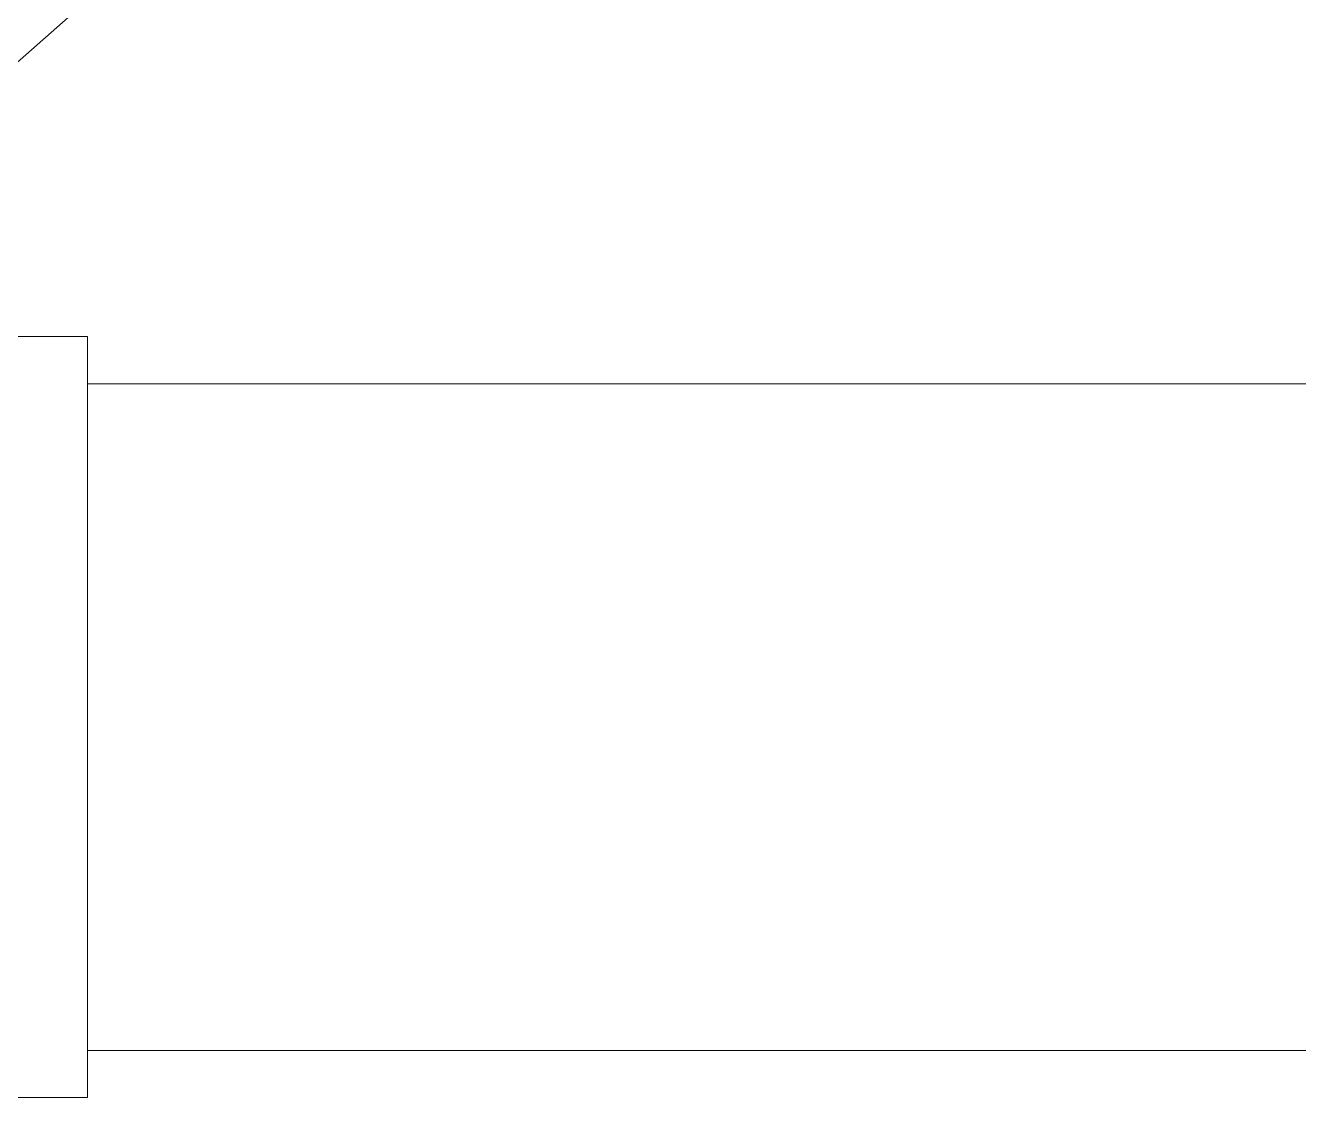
# Model space of a CAD drawing. Header units: inches. Extents: x 12 to 318, y 5 to 204.
# Drawn here: x 72.66 to 85.32, y 166.08 to 176.73 of the extents above; entities that cross this region are included whole.
import ezdxf

# ---------------------------------------------------------------- set-up
doc = ezdxf.new("R2010")
doc.units = ezdxf.units.IN
doc.header["$LTSCALE"] = 9.5
doc.header["$MEASUREMENT"] = 0
doc.layers.add('Symbol (ANSI)', color=7, linetype='Continuous', lineweight=25)
doc.layers.add('Visible', color=7, linetype='Continuous', lineweight=18)
doc.styles.add('MEMCOR Medium', font='arial.ttf')
doc.dimstyles.new('Default (ANSI)$7', dxfattribs={"dimscale": 9.5, "dimtxt": 0.15, "dimasz": 0.098425, "dimexe": 0.125, "dimexo": 0.0625, "dimgap": 0.031496, "dimtad": 0, "dimtih": 1, "dimtoh": 1, "dimdec": 4, "dimzin": 3, "dimdsep": 46, "dimlunit": 5, "dimtxsty": 'MEMCOR Medium', "dimcen": 0.09, "dimdle": 0.393701, "dimclrd": 256, "dimclre": 256, "dimclrt": 256, "dimadec": 0, "dimazin": 1, "dimtfac": 0.8, "dimtofl": 0, "dimtmove": 0, "dimatfit": 3, "dimfxl": 1, "dimfrac": 1, "dimtolj": 1, "dimtzin": 4, "dimlwd": -1, "dimlwe": -1, "dimarcsym": 0})

msp = doc.modelspace()

# ---------------------------------------------------------------- linework, layer by layer
at = {"layer": 'Visible'}
for p, q in [((72.192811, 173.640455), (73.279811, 173.640455)), ((73.279811, 166.077955), (73.279811, 173.640455)), ((73.279811, 173.171705), (102.529811, 173.171705)), ((73.279811, 166.546705), (102.529811, 166.546705)), ((72.192811, 166.077955), (73.279811, 166.077955))]:
    msp.add_line(p, q, dxfattribs=at)

# ---------------------------------------------------------------- leaders
at = {"layer": 'Symbol (ANSI)', "annotation_type": 0, "has_hookline": 1, "hookline_direction": 0, "text_width": 19.874182}
msp.add_leader([(64.154811, 168.924205), (79.266968, 182.267332), (80.202007, 182.267332)], dimstyle='Default (ANSI)$7', override={"dimtad": 0}, dxfattribs=at)

doc.saveas('drawing.dxf')
